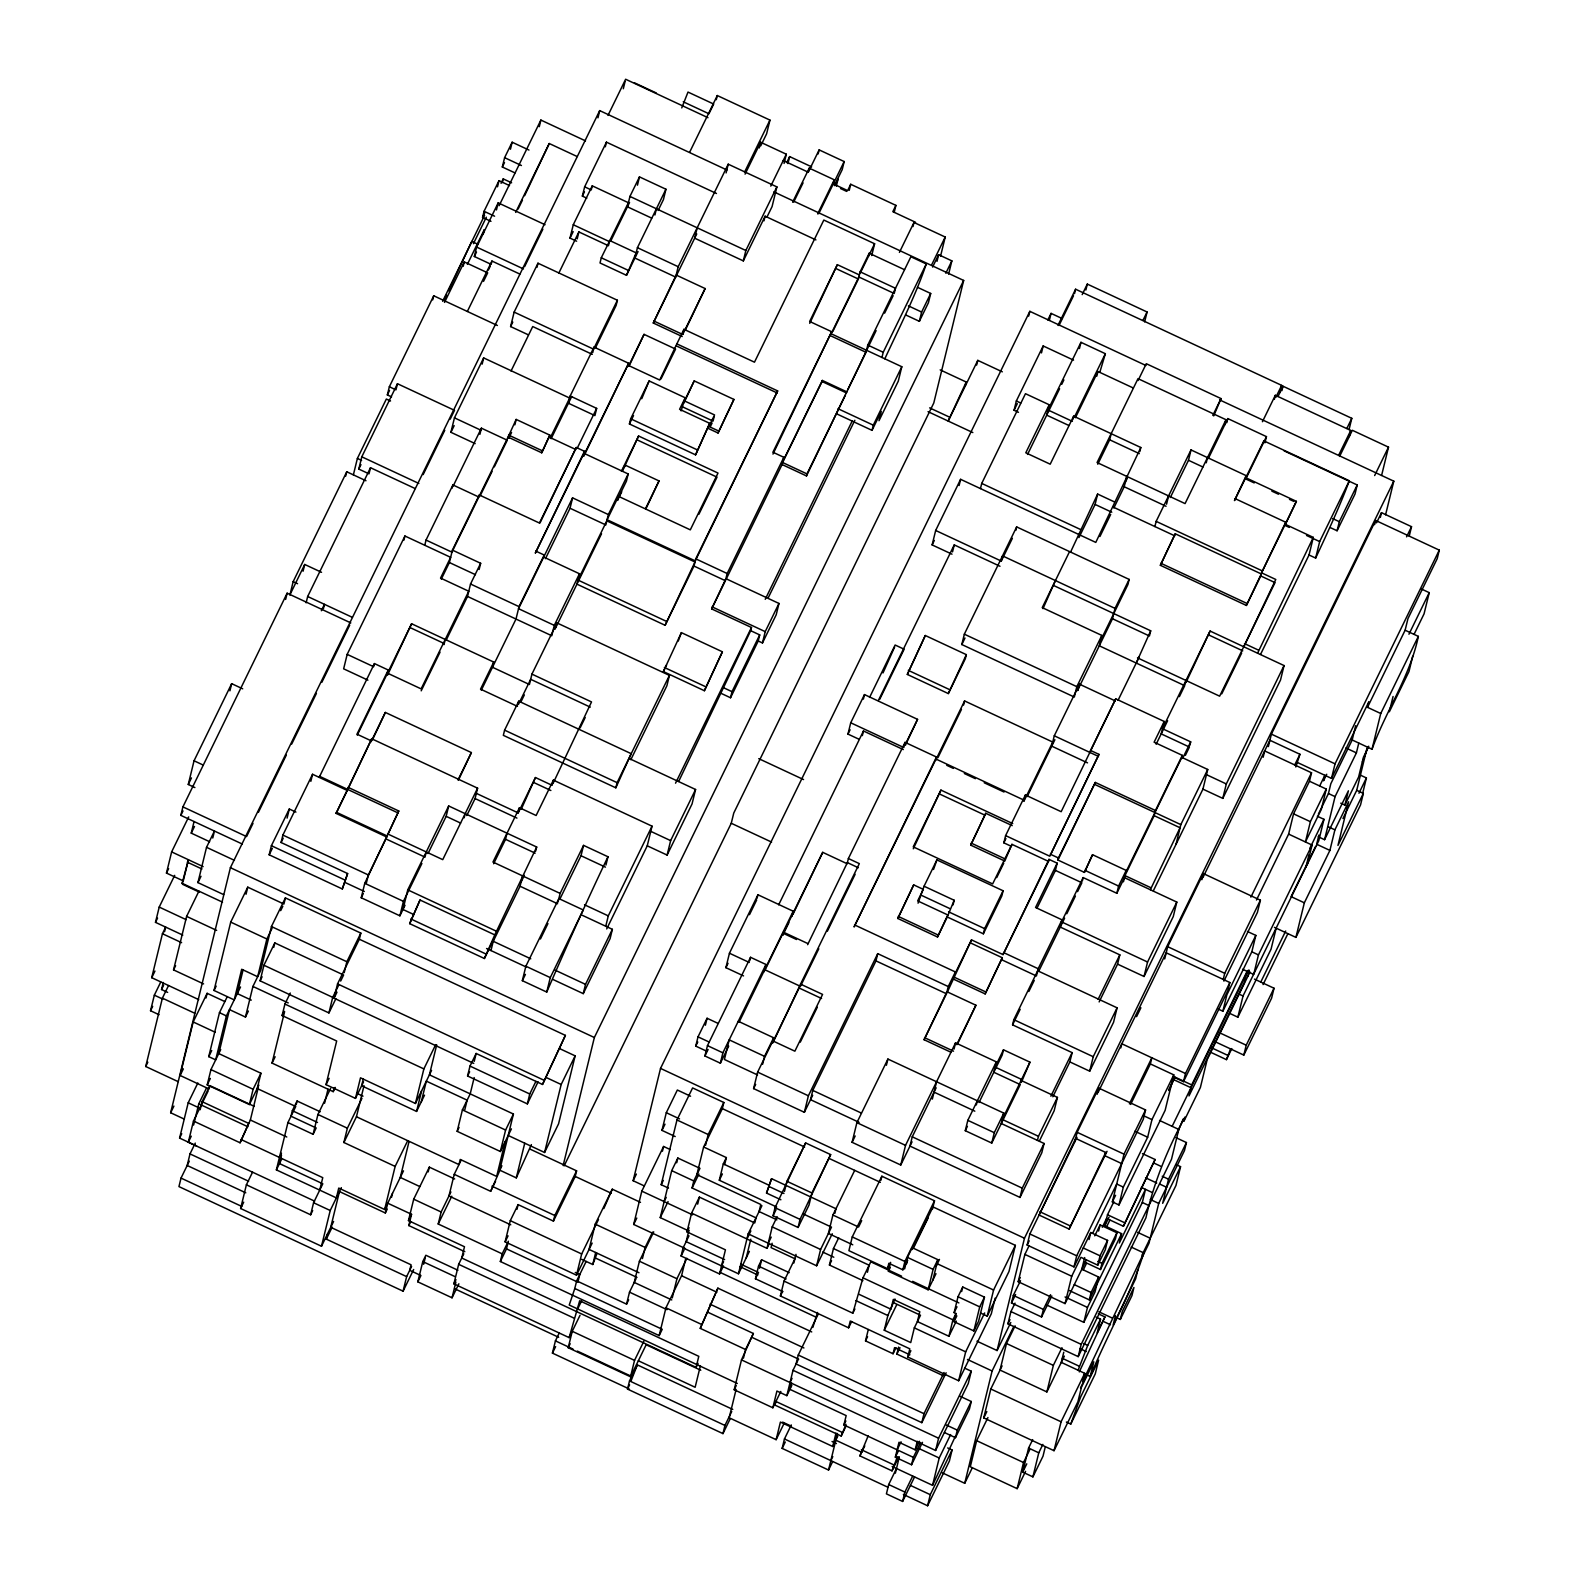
<?xml version="1.0" encoding="UTF-8"?>
<svg xmlns="http://www.w3.org/2000/svg" width="1585" height="1585" viewBox="0 0 1585 1585"><rect width="100%" height="100%" fill="white"/><g stroke="black" fill="none" stroke-linecap="round" stroke-linejoin="round"><path stroke-width="1.5" d="M222.514 902.162L182.117 883.301L183.266 880.903L166.465 873.077L171.636 851.898L188.694 816.909M242.346 844.072L180.829 815.364L182.909 806.884L287.143 593.186L350.8 622.905M194.896 787.567L188.278 784.476L194.044 760.78L231.668 683.67L242.703 688.821M182.79 935.11L155.489 922.351L159.213 907.076L174.687 875.356M198.719 999.62L151.724 977.687L162.443 933.723L165.672 927.106L164.543 931.742M209.596 841.694L191.25 833.135L194.063 821.545M159.055 1014.717L150.535 1010.735L154.339 995.162L160.739 982.046M182.117 883.301L188.437 859.744L183.266 880.903M229.924 690.822L231.668 683.67M167.653 992.388L161.551 989.535L163.275 982.482M178.055 1081.604L145.721 1066.507L162.383 998.154L168.545 985.533M203.593 983.909L173.557 969.901L186.614 916.388L198.918 891.146M223.663 894.614L197.927 882.607L206.525 847.321L214.45 831.055L212.766 838.009M285.637 599.427L287.143 593.186M289.996 594.652L293.166 581.636L346.758 471.775L365.976 480.75M184.118 1119.03L170.645 1112.749L230.4 867.688L599.705 110.613L726.98 170.011M254.293 1106.35L209.913 1085.646L209.101 1088.994L180.115 1075.462L193.172 1021.949L207.14 993.319L224.793 1001.542M303.072 571.214L304.716 564.458L321.537 572.304M206.01 997.975L207.14 993.319M306.123 602.815L307.668 596.495L370.494 467.714L415.112 488.537M272.085 928.275L266.874 938.994L257.662 976.736L241.693 969.267L234.223 999.897L214.034 990.466L230.717 922.113L247.755 887.164L283.913 904.044L285.399 897.902L360.825 933.109L359.339 939.231L337.546 983.889L334.059 998.193L473.737 1063.377M196.659 1146.054L179.6 1138.089L188.199 1102.803L197.867 1082.971M345.688 476.114L346.758 471.775M246.032 894.237L247.755 887.164M240.524 986.98L226.397 1015.906L215.679 1059.87L208.744 1056.64L219.463 1012.676L227.269 996.648M314.583 1201.133L188.318 1142.21L193.469 1121.031L208.13 1090.995M193.608 1125.013L198.779 1103.853L206.585 1087.825M189.289 1161.171L181.027 1178.091L178.946 1186.59L403.085 1291.181L413.665 1269.506M353.376 474.866L357.378 458.461L386.344 399.044L390.544 401.005M200.146 1109.718L202.107 1101.674L209.913 1085.646M195.272 1143.102L190.002 1153.9L187.189 1165.49L245.774 1192.812M258.85 1085.111L249.38 1104.547L207.219 1084.873L210.944 1069.598L220.711 1049.567M323.459 608.541L324.469 604.341L321.359 610.74M370.494 467.714L369.008 473.836L358.804 469.081L361.796 456.817L397.459 383.728L454.499 410.337L450.18 419.193M366.333 883.202L368.354 874.96L386.839 837.058L336.099 813.382L347.274 790.479L312.562 774.273L282.883 835.077L281.08 842.507L347.63 873.553L342.32 888.947L269.173 854.81L271.392 845.716L289.302 809.004L295.92 812.095M243.04 970.04L237.294 993.577L251.282 1000.115M391.554 396.884L387.354 394.923L389.355 386.76L433.735 295.781L497.393 325.48M287.083 818.098L289.302 809.004M397.459 383.728L395.973 389.851L389.355 386.76M403.501 1170.84L384.64 1209.494L338.754 1188.076L336.377 1197.884L276.384 1169.889L287.935 1122.537L295.741 1106.508L257.206 1088.519L260.931 1073.243L218.77 1053.569L229.488 1009.605L245.457 1017.055L252.926 986.445L260.732 970.416L271.431 926.551L285.399 897.902M335.862 998.728L328.927 1012.934L260.118 980.838L263.922 965.245L274.819 942.917L343.608 975.013L340.676 981.036M310.838 781.346L312.562 774.273M273.729 947.374L274.819 942.917M432.725 299.862L433.735 295.781M319.179 777.363L374.417 663.58L388.266 670.039L387.493 673.169L421.135 688.881L468.764 591.245L440.551 578.069L450.655 557.345L404.928 536.007L347.174 654.367L343.648 668.83L367.918 680.143M193.469 1121.031L240.068 1142.785L250.351 1120.001L258.296 1087.449M249.38 1104.547L253.105 1089.271L260.931 1073.243M240.068 1142.785L248.686 1123.408L202.107 1101.674M463.196 266.3L464.266 261.901L487.685 272.838L483.524 281.357M363.52 1081.881L355.476 1098.385L326.034 1084.655L336.674 1041.008L282.11 1015.549L284.904 1004.058L290.273 993.042M335.287 1087.429L333.226 1091.649L272.045 1063.099L284.607 1011.587M336.099 813.382L371.722 738.788L477.6 788.181L475.084 798.563L466.782 815.542M333.583 1221.48L321.497 1246.246L240.623 1208.503L246.388 1184.807L252.55 1172.187M403.917 540.128L404.928 536.007M490.974 221.345L482.573 217.422L484.059 211.3L498.998 180.67L509.518 185.584M374.417 663.58L373.644 666.71L347.174 654.367M519.84 274.066L491.944 261.049L491.132 264.338L474.331 256.512L476.629 247.082L498.185 202.86L545.042 224.713M347.274 790.479L371.722 738.788M483.207 234.085L484.297 229.627L467.377 264.319M497.512 186.792L498.998 180.67M514.947 172.884L502.326 167L504.605 157.668L512.153 142.214L528.954 150.06M502.306 182.592L503.218 178.887L511.618 182.81M510.449 149.228L512.153 142.214M496.462 209.933L498.185 202.86M475.163 443.622L450.913 432.309L454.439 417.846L483.663 357.913L569.689 398.053L550.233 437.935M424.78 545.26L426.028 540.069L452.934 484.951L478.809 497.016L479.304 494.976L539.455 523.05L576.306 447.485L584.469 451.289L583.973 453.33L535.294 553.145L584.469 451.289M342.32 888.947L347.63 873.553M458.541 779.899L471.379 752.578L385.353 712.438L372.515 739.759M281.496 1155.267L279.455 1163.568L322.805 1183.797L313.572 1202.738L310.64 1214.784L246.388 1184.807M320.17 1111.759L297.088 1101L292.353 1110.709L291.006 1116.216L316.168 1127.965L313.097 1134.285L287.935 1122.537M387.532 675.111L411.605 623.757L493.747 662.074L492.479 667.265L529.41 684.502L531.926 674.12L556.929 622.905L669.425 675.388L666.889 685.77L630.83 759.71M296.197 1104.666L297.088 1101M539.276 126.701L540.881 120.064L585.519 140.887M452.161 488.101L452.934 484.951M482.157 364.114L483.663 357.913M328.927 1012.934L332.711 997.361L338.734 985.038M405.027 905.293L399.895 915.813L361.241 897.764L364.768 883.32L398.786 811.005L348.046 787.329M344.203 972.635L346.857 961.738L360.825 933.109M577.158 156.539L549.262 143.522L524.615 195.688M479.898 434.33L481.404 428.168L507.279 440.234L494.282 466.882M441.304 579.1L449.387 562.536L452.418 550.114L479.304 494.976M313.097 1134.285L317.931 1114.473L330.631 1088.419M528.261 334.792L510.608 326.569L514.134 312.106L537.989 263.209L617.397 300.258L616.129 305.449L595.544 347.69M324.588 1103.2L327.996 1089.192M388.127 833.868L398.786 811.005M333.226 1091.649L334.237 1087.568M443.978 644.639L445.246 639.448M536.978 267.35L537.989 263.209M319.734 1190.117L322.765 1177.655L240.88 1139.437M446.118 640.261L467.516 596.436L470.527 584.013L480.651 563.289L452.418 550.114M508.052 437.084L516.175 419.431L549.837 435.142L541.713 452.795L508.052 437.084L451.923 552.155L426.028 540.069M479.126 569.49L480.651 563.289M514.848 424.839L516.175 419.431M384.64 1209.494L395.14 1166.421L343.886 1142.508L347.373 1128.203L361.974 1098.266M399.895 915.813L403.422 901.35L421.907 863.449M355.476 1098.385L360.488 1077.82L415.448 1103.477L431.556 1070.43M535.671 851.105L536.681 847.024L448.694 805.972L407.761 889.859L402.986 909.493L413.982 914.624M321.497 1246.246L330.215 1210.504L341.35 1187.68M363.302 1078.909L361.618 1085.765L416.578 1111.422L424.522 1095.156M597.961 117.825L599.705 110.613M576.623 241.197L570.006 238.107L573.275 224.753L592.255 185.841L628.413 202.721L601.29 257.78L600.022 262.971L626.491 275.315L638.062 251.579M403.085 1291.181L406.632 1276.618L326.312 1239.133L327.659 1233.625M343.886 1142.508L356.447 1116.751L364.015 1085.666M586.787 198.165L582.369 196.104L584.647 186.832L606.441 142.155L716.46 193.489M426.266 851.957L424.998 857.128L386.344 839.099M409.663 923.639L420.025 900.003L494.778 934.892L484.396 958.509L409.663 923.639L420.025 900.003M577.198 238.879L578.882 231.925L608.442 245.715L609.69 240.524L636.16 252.867L626.491 275.315M592.255 185.841L591.264 189.923L584.647 186.832M605.311 146.791L606.441 142.155M428.009 853.562L446.158 816.334L448.694 805.972M623.321 88.74L625.045 81.627M541.713 452.795L549.837 435.142M464.167 817.82L465.178 813.66M535.789 551.105L544.19 555.027L519.028 606.639L515.997 619.061L481.305 690.168M570.184 396.012L568.44 403.244L594.91 415.587L596.653 408.375L570.184 396.012L594.038 347.115L628.67 363.282L583.795 456.302M658.112 210.468L663.422 199.611L665.938 189.229L639.468 176.886L629.938 196.421L627.422 206.803L651.673 218.116M592.711 352.623L594.038 347.115M544.19 555.027L543.695 557.068L579.476 573.77L576.94 584.152L665.106 625.283L693.992 566.063L695.756 558.851L777.66 390.92L676.854 343.886L683.967 329.304L754.48 362.192L823.824 220.057L874.603 243.753L871.73 255.542M458.877 1283.791L452.042 1297.798L417.826 1281.849L420.917 1275.529L409.723 1270.318L411.05 1264.79L330.73 1227.305L339.448 1191.563L385.333 1212.981L387.731 1203.193L411.545 1214.308L408.811 1225.562L464.821 1251.694M504.605 730.15L503.337 735.341L615.832 787.824L631.226 753.687L518.731 701.184L504.605 730.15L617.1 782.653L615.832 787.824M637.447 185.187L639.468 176.886M391.515 1197.388L392.466 1193.465M415.448 1103.477L423.869 1068.904L435.697 1044.654M540.029 522.872L576.306 447.485M409.029 1141.557L400.292 1177.437L419.787 1186.551M416.578 1111.422L421.59 1090.856M517.899 704.651L518.731 701.184M421.313 1101.714L426.325 1081.128L467.139 1100.168L464.801 1109.718M436.707 1044.872L429.416 1074.828L513.421 1114.037L499.731 1170.146L516.294 1177.873L531.391 1144.608M570.045 508.25L572.581 497.868L608.363 514.57L605.827 524.932L570.045 508.25L545.458 558.673M665.938 189.229L637.428 247.696L634.911 258.058L675.686 277.098L678.202 266.716L728.228 164.186L776.888 186.891L772.093 206.545L766.962 217.066M698.054 1363.358L696.092 1367.36L461.75 1258.014L464.484 1246.741L408.474 1220.609L413.705 1199.191L429.337 1167.135L454.657 1178.963M579.476 573.77L554.294 625.382L551.778 635.743L467.516 596.436M654.902 215.005L656.408 208.784M681.768 107.899L688.009 92.069L713.686 104.055L708.951 113.763L683.254 101.777M555.919 627.046L556.929 622.905M493.628 863.746L505.536 839.317L507.022 833.195M428.168 1171.909L429.337 1167.135M476.332 793.372L518.196 812.907L519.464 807.716L536.126 815.502L553.383 780.137L652.029 826.161L647.255 845.815L606.698 928.949M490.974 950.564L493.648 939.588L484.396 958.509M494.778 934.892L536.681 847.024M521.247 809.242L535.453 777.542L552.115 785.328L553.383 780.137M661.024 378.914L675.586 349.076L644.045 334.356L628.987 366.254M538.088 1081.842L527.349 1103.873L467.575 1075.997L469.992 1066.091L476.154 1053.47L542.526 1084.457L565.389 1035.381L359.339 939.231M417.826 1281.849L422.779 1261.581L425.85 1255.261L457.926 1270.239M423.651 1264.275L425.295 1257.519M682.204 336.535L653.278 323.023L676.181 275.057L705.127 288.549L685.413 329.957M685.215 397.776L679.589 409.287L709.704 423.334L695.577 454.855L629.423 423.968L630.671 418.797L649.137 380.935L685.215 397.776L681.094 410.891M511.42 1128.877L500.365 1151.503L457.173 1131.353L462.404 1109.896L470.21 1093.868L474.173 1077.582M474.212 1061.395L476.154 1053.47M530.757 958.806L493.232 941.292L520.058 886.253L522.594 875.891M586.153 1261.422L576.663 1280.858L574.8 1288.506L662.233 1329.3L659.162 1335.6L500.345 1261.502L502.207 1253.854L438.213 1223.996L441.145 1211.99L450.913 1191.96M624.45 467.06L624.946 465.019L659.023 480.929L646.066 508.527M621.439 471.201L638.596 436.014L718.005 473.063L690.307 529.846L618.507 496.343L617.516 500.424L621.716 491.826M461.017 1160.398L454.241 1174.327L448.951 1195.982L510.746 1224.809M716.281 99.697L717.292 95.536L769.953 120.103L766.605 133.833L760.741 145.84M649.137 380.935L641.727 398.746M583.973 453.33L628.175 473.955L626.412 481.186L618.011 498.383M622.39 471.26L638.596 436.014M697.202 227.804L694.666 238.186L743.325 260.891L765.119 216.194L815.918 239.91M628.175 365.323L659.717 380.043L676.854 343.886M522.337 980.679L525.863 966.236L558.871 898.596L583.26 909.968L550.272 977.608L546.746 992.071L522.337 980.679L525.428 974.379M653.773 320.982L682.719 334.475L683.967 329.304M580.031 1315.292L569.134 1337.621L453.904 1283.85L458.659 1264.315L463.791 1253.794M726.089 172.923L728.228 164.186M452.042 1297.798L455.886 1282.047M558.019 902.043L560.119 893.405L583.557 845.38L607.966 856.752L605.945 865.053M454.241 1174.327L490.657 1191.326L501.89 1165.728M500.365 1151.503L505.595 1130.046L513.421 1114.037M505.1 1141.794L496.66 1176.446L460.225 1159.447L458.976 1164.599L356.447 1116.751M708.436 428.525L718.045 433.002L733.914 399.42L694.21 380.895L683.947 402.966M559.723 899.408L581.021 855.741L583.557 845.38M546.746 992.071C566.4 946.701 586.549 901.508 607.966 856.752M759.235 147.94L760.642 142.254L786.318 154.221L784.06 163.433M527.349 1103.873L529.747 1093.987L535.908 1081.366M516.294 1177.873L524.734 1143.201M695.577 454.855L709.704 423.334M542.526 1084.457L565.389 1035.381M743.325 260.891L745.842 250.509L776.888 186.891M592.156 1243.116L576.504 1275.172L505.12 1241.847L510.291 1220.648L518.117 1204.62L553.423 1221.104L575.216 1176.446L576.583 1170.84L530.262 1149.224M500.345 1261.502L506.487 1248.881L508.349 1241.233L502.207 1253.854M516.968 1209.335L518.117 1204.62M714.062 416.994L713.052 421.095L682.957 407.048M665.106 625.283L694.983 561.982L606.817 520.851L577.95 580.051L666.096 621.201M763.99 220.83L765.119 216.194M718.045 433.002L733.914 399.42M508.191 1135.474L544.586 1152.473L561.169 1084.497L575.137 1055.848L559.703 1048.656M552.907 979.451L583.26 993.636L585.519 984.364L612.365 929.325L582.012 915.159M663.362 671.564L681.372 632.633L722.384 651.792L704.394 690.723L663.362 671.564L666.552 665.046M787.943 163.592L789.647 156.598L811.639 166.861M605.747 926.254L608.283 915.872L652.029 826.161M575.137 1055.848L558.574 1123.824L544.586 1152.473M681.372 632.633L678.241 641.073M612.365 929.325L610.106 938.597L583.26 993.636M563.15 1165.53L594.355 1037.521L963.66 280.446L773.876 191.884M783.228 160.541L808.251 172.21L809.242 168.129L834.265 179.798L833.274 183.9L847.638 190.596L850.709 184.276L895.901 205.376L894.198 212.37M553.423 1221.104L554.79 1215.517L576.583 1170.84M818.157 153.923L819.148 149.882L844.171 161.551L842.21 169.635L834.384 185.663M711.645 608.917L725.91 578.683L778.968 603.449L776.214 614.762L762.464 642.955L758.224 640.974L759.71 634.911L750.696 630.691L751.488 627.502L711.645 608.917L725.395 580.724L727.158 573.512L783.842 457.312L772.905 452.22L831.689 331.721L809.658 321.458L837.356 264.675L859.387 274.938M704.394 690.723L722.384 651.792M618.507 496.343L607.095 519.741L695.26 560.892L777.66 390.92M647.255 845.815L667.107 855.068L670.633 840.625L695.577 789.489L629.958 758.858M836.325 186.178L838.029 179.184L835.057 185.267M629.106 1388.896L552.432 1353.115L555.424 1340.87L559.208 1333.104M576.504 1275.172L581.675 1253.973L598.496 1219.479M695.577 789.489L692.051 803.932L667.107 855.068M578.347 1280.284L579.753 1274.558L575.276 1272.458M678.638 781.484L750.696 630.691M640.498 1202.361L612.286 1189.186L595.227 1224.135L589.065 1249.436L638.973 1272.715M569.134 1337.621L579.674 1300.75L698.787 1356.324L696.092 1367.36M726.465 578.545L782.079 464.544L783.842 457.312M849.243 190.339L850.709 184.276M568.222 1347.726L572.225 1331.301L634.535 1360.386L630.533 1376.79L568.222 1347.726L570.164 1343.723M721.512 693.556L730.527 697.757L732.012 691.674L759.71 634.911M581.675 1259.342L592.77 1264.513L595.683 1252.507M603.826 1208.562L612.286 1189.186M809.737 323.34L837.356 264.675M592.77 1264.513L597.01 1253.398M772.965 454.102L831.689 331.721M822.08 381.529L822.338 380.44L846.747 391.812L846.469 392.921L822.08 381.529L782.574 462.503L806.983 473.895L806.488 475.936L782.079 464.544M762.464 642.955L765.218 631.642L778.968 603.449M644.303 1185.937L633.148 1180.726L660.529 1068.409L1029.834 311.334L1145.935 365.501M832.818 331.443L858.377 279.019L860.14 271.808L869.214 253.224L904.54 269.708M868.441 256.374L869.214 253.224M564.161 1165.827L731.26 823.269L733.756 813.065L933.783 402.986L963.66 280.446M684.997 1248.386L633.683 1224.452L641.806 1191.147L663.6 1146.47L670.217 1149.561M675.21 1136.564L661.975 1130.382L666.294 1112.71L677.35 1090.024L690.584 1096.206M806.488 475.936L876.109 330.611M662.431 1151.225L663.6 1146.47M576.663 1280.858L626.57 1304.138L629.503 1292.151L636.14 1278.54M653.733 1231.862L639.409 1261.224L634.238 1282.423L671.763 1299.938M642.42 1258.589L645.135 1247.435L652.604 1232.139M668.494 1188.096L661.203 1184.708L676.973 1119.981L692.605 1087.924L723.83 1102.486L722.344 1108.628L703.621 1146.985L696.885 1174.663L760.8 1204.481L759.076 1211.534L776.908 1219.836M706.791 1051.271L695.756 1046.12L698.014 1036.848L707.088 1018.263L718.104 1023.415M866.519 350.265L867.788 345.074L910.88 256.75L926.294 263.942C915.238 296.573 899.329 327.441 884.826 358.804M705.384 1025.218L707.088 1018.263M688.702 1230.911L660.252 1217.617L671.703 1170.641L677.845 1158.041L699.956 1168.343L693.794 1180.964L692.09 1187.997L756.005 1217.835L754.757 1222.946L699.381 1197.111L691.575 1213.139L686.998 1231.902L725.435 1249.832L719.57 1273.964L681.114 1256.013L683.076 1247.95L689 1235.805M676.696 1162.796L677.845 1158.041M743.543 975.904L725.91 967.682L729.437 953.219L757.947 894.772L793.213 911.236L791.965 916.407M728.704 1046.1L720.363 1063.198L704.929 1055.986L707.465 1045.624L750.537 957.3L765.971 964.492L764.208 971.724M730.249 1418.654L722.958 1433.613L627.521 1389.094L629.522 1380.911L637.328 1364.883L732.765 1409.422M631.107 1380.733L637.328 1364.883M913 226.556L913.99 222.475L945.215 237.037L940.539 256.215M881.953 357.457L883.221 352.266L926.294 263.942M757.095 898.22L757.947 894.772M836.741 413.883L872.027 430.347L873.295 425.176L901.806 366.729L831.174 333.761L858.872 276.979L894.217 293.483L895.485 288.292L860.14 271.808M720.363 1063.198L722.879 1052.816L765.971 964.492M749.705 960.748L750.537 957.3M659.162 1335.6L665.938 1307.803L681.57 1275.747L685.73 1258.629M705.583 1145.281L708.198 1134.543L723.83 1102.486M672.258 1297.897L676.934 1278.738L686.899 1258.312M688.96 1230.178L686.166 1241.649L724.603 1259.58M697.677 1204.144L699.381 1197.111M901.806 366.729L898.279 381.173L879.001 420.699L881.26 411.426L872.027 430.347M906.125 315.138L919.359 321.319L921.618 312.047L930.692 293.463L917.457 287.281M937.012 261.327L938.617 254.69L951.852 260.871L948.622 274.126M930.692 293.463L928.414 302.735L919.359 321.319M776.67 1206.997L719.313 1180.25L723.295 1163.905L726.366 1157.585L703.621 1146.985M724.662 1164.599L726.366 1157.585M807.894 943.59L783.485 932.198L782.732 935.348L788.874 922.728M812.669 1095.294L804.368 1112.294L753.608 1088.598L757.63 1072.114L772.846 1040.909L794.877 1051.192L822.575 994.409L800.544 984.127L859.328 863.627L848.391 858.535L905.055 742.355L936.477 757.016L935.705 760.146L964.591 700.946L1052.757 742.077L1023.87 801.297L1025.396 794.996L1061.177 811.698L1115.741 698.846L1164.222 721.472L1161.191 733.875L1189.424 747.05L1185.382 755.352M762.643 1064.209L764.545 1056.343L773.619 1037.759L738.273 1021.275M743.444 1358.187L745.564 1349.509L700.253 1328.369L717.886 1288.149L811.718 1331.935M773.619 1037.759L772.351 1042.95L800.049 986.167L764.703 969.683M859.011 739.244L847.975 734.093L850.729 722.78L864.479 694.587L917.557 719.352L905.411 745.247M700.253 1328.369L717.886 1288.149M848.391 858.535L847.123 863.726L822.714 852.334L793.035 914.208M700.411 1365.715L695.141 1387.271L638.339 1360.762M863.389 699.104L864.479 694.587M772.925 1042.811L800.544 984.127M862.339 735.618L863.468 730.982L903.292 749.586M683.076 1247.95L738.452 1273.785L748.179 1233.863L761.929 1205.69M940.182 369.88L966.216 382.025L948.167 421.075L977.786 360.37L1002.314 371.821M894.633 647.037L883.004 672.932M746.277 1257.757L750.795 1239.193M780.89 1199.766L766.526 1193.069L771.558 1178.685L835.969 1208.741L834.859 1213.337M766.526 1193.069L771.558 1178.685M965.225 386.126L966.216 382.025M951.991 554.175L932.139 544.923L935.665 530.46L960.609 479.324L1095.79 542.407L1140.804 447.505L1073.639 416.162L1050.201 464.187L1025.792 452.795L1049.23 404.769L1025.475 393.694L981.729 483.405L980.461 488.576M976.637 365.085L977.786 360.37M782.99 1291.636L755.451 1278.778L758.541 1266.118L761.612 1259.798L789.171 1272.656M759.552 1268.258L761.612 1259.798M773.064 1215.794L775.025 1207.711L805.636 1142.943L830.659 1154.613L800.049 1219.4L798.087 1227.464L773.064 1215.794L775.996 1209.791M691.575 1213.139L766.981 1248.326L772.212 1226.889L777.165 1216.745M907.313 674.437L925.303 635.506L966.335 654.645L965.324 658.746L948.325 693.576L907.313 674.437L925.303 635.506M722.958 1433.613L724.939 1425.45L731.735 1411.522M780.811 1391.452L772.846 1407.777L734.212 1389.748L741.483 1359.89L753.37 1333.48L708.079 1312.34M736.094 1389.47L729.179 1417.783L776.135 1439.675L784.06 1423.429M784.456 1191.445L786.933 1181.301L805.636 1142.943M772.133 1243.254L771.063 1247.633L794.917 1258.748L784.02 1281.096L780.395 1295.975L848.589 1327.814L851.68 1321.494M804.368 1112.294L808.39 1095.79L877.733 953.655L948.246 986.563L946.483 993.775L924.075 1039.72L950.802 1052.182M959.103 485.525L960.609 479.324M877.733 953.655L875.97 960.886L812.788 1090.401L810.529 1099.673L859.11 1122.358M936.477 757.016L854.077 926.967L935.982 759.057L1024.128 800.187M905.055 742.355L903.807 747.526L850.729 722.78M952.545 551.857L954.249 544.903L999.996 566.261M793.867 1263.007L795.987 1254.369M830.659 1154.613L811.936 1192.97L808.984 1205.135L798.087 1227.464M1028.665 316.128L1029.834 311.334M1018.481 412.298L1014.083 410.257L1016.342 400.985L1043.168 345.946L1073.54 360.132M772.846 1407.777L776.927 1391.036L786.834 1395.652L791.846 1385.349M948.325 693.576L966.335 654.645M1069.558 551.6L1042.237 607.63L1101.833 635.427L1076.829 686.662L1074.313 697.043L961.818 644.54L964.334 634.178L1016.659 526.913L1129.154 579.417L1127.886 584.607L1100.565 640.617M897.803 918.468L913.693 884.886L923.302 889.363L917.675 900.894L947.771 914.941L937.508 936.993L897.803 918.468L913.693 884.886M748.179 1233.863L816.612 1265.781L820.594 1249.475L831.491 1227.127L802.902 1213.793M776.135 1439.675L780.414 1422.082L832.739 1446.491L837.772 1436.188M786.834 1395.652L793.015 1370.292L798.048 1359.97M1041.484 352.9L1043.168 345.946M1049.349 320.408L1051.073 313.374L1062.089 318.526M791.509 1382.794L789.905 1389.352L846.172 1415.603L843.894 1424.955L913.356 1457.368L911.553 1464.758L895.347 1457.19L898.992 1442.271L915.179 1449.839L919.359 1441.28M818.197 1314.163L798.265 1355.036L796.086 1363.972L921.816 1422.656L946.126 1372.788M854.691 1170.384L832.898 1215.041L828.4 1233.447L852.75 1244.8M912.049 1141.834L900.755 1165.015L852.096 1142.309L856.891 1122.655L887.917 1059.057L1003.82 1113.126L1001.284 1123.507L1044.059 1143.478L1041.801 1152.751L1020.007 1197.428L909.988 1146.094L912.247 1136.821L936.141 1087.805M913.297 848.767L940.935 790.103L1012.716 823.586M832.68 1461.528L828.539 1470.028L782.158 1448.393L784.456 1438.962L791.291 1424.935M963.601 705.028L964.591 700.946M812.808 1327.457L817.543 1312.459M862.894 1280.64L829.43 1265.028L833.452 1248.564L838.703 1237.786M935.665 530.46L1001.264 561.07L1002.532 555.879L1115.028 608.382L1112.492 618.744L1077.424 690.624M918.052 903.173L924.055 886.233L936.913 859.902L1003.087 890.77L1001.819 895.961L983.354 933.803L947.275 916.982L954.17 900.26L924.055 886.233M1015.827 530.381L1016.659 526.913M886.391 1065.278L887.917 1059.057M1074.531 293.621L1075.601 289.223L1281.671 385.373L1279.927 392.525M936.913 859.902L933.506 869.472M1049.23 404.769L1046.694 415.151L1068.884 425.493M932.455 1209.137L934.496 1200.796L881.854 1176.228L852.255 1236.934L848.906 1250.664L887.521 1268.674L890.611 1262.373L888.432 1271.269L928.136 1289.794L935.982 1273.706M1085.864 290.035L1087.31 284.091L1147.064 311.987L1144.647 321.874M1079.444 348.522L1080.97 342.32L1105.359 353.713L1099.792 372.376M880.864 1180.31L881.854 1176.228M848.589 1327.814L850.253 1321.038L909.81 1348.835L907.809 1357.037L958.648 1380.753L991.318 1313.747L995.122 1298.174M784.02 1281.096L852.809 1313.192L862.973 1277.847L870.799 1261.818L901.627 1276.202M953.041 904.896L954.17 900.26M1072.787 419.609L1073.639 416.162M854.573 924.927L955.379 971.962L954.863 974.002L971.506 939.885L1003.047 954.606L1048.517 861.408L1011.943 844.349L1004.791 861.051L970.713 845.142L985.751 813.283L1012.221 825.627M867.411 1272.279L869.135 1265.226L833.452 1248.564M924.075 1039.72L946.978 991.735L975.924 1005.247L957.281 1044.475M970.713 845.142L985.751 813.283M900.755 1165.015L905.53 1145.361L955.557 1042.851L996.331 1061.871L993.795 1072.253L1020.264 1084.596L991.754 1143.062L965.285 1130.699L967.821 1120.337L996.331 1061.871M832.739 1446.491L836.008 1433.078M828.539 1470.028L837.455 1433.474M1096.82 376.14L1097.949 371.504L1133.275 387.988M842.091 1432.345L775.917 1401.477L775.025 1405.142L841.199 1436.03L845.994 1424.34M896 1347.726L893.068 1353.748L865.529 1340.89L868.303 1329.518M947.513 991.695L971.506 939.885M887.521 1268.674L888.848 1263.285L902.856 1269.823L907.591 1260.115L906.719 1263.701M1042.989 608.64L1055.432 580.566M932.337 1099.079L936.577 1081.763M894.019 1302.91L920.489 1315.253L914.327 1327.873L910.741 1342.574L884.271 1330.231L887.858 1315.53L894.97 1298.987M1011.448 846.39L1003.84 842.824L1005.603 835.612L1025.396 794.996M1114.314 501.851L1097.632 494.064L1070.45 552.353M954.031 1049.092L955.557 1042.851M983.354 933.803L984.622 928.632L1003.087 890.77M902.856 1269.823L904.896 1261.482L934.496 1200.796M904.619 1268.911L907.432 1257.4L912.167 1247.672L937.845 1259.659L932.872 1280.086M898.853 1456.833L892.018 1470.86L859.902 1455.882L868.223 1435.733M1097.751 464.227L1109.678 439.798L1111.164 433.676M1078.929 537.592L1095.096 504.426L1097.632 494.064M893.068 1353.748L894.554 1347.646L909.889 1354.799M943.214 1375.701L896.892 1354.085L898.596 1347.072M953.615 979.193L985.157 993.914L1002.295 957.756L970.753 943.035M1115.246 700.887L1079.464 684.185L1054.283 735.797L1051.747 746.159L1087.528 762.861M985.157 993.914L1002.295 957.756M1003.047 954.606L1049.012 859.367L1057.175 863.171L1055.412 870.403L1037.046 908.066M928.136 1289.794L933.109 1269.387L937.845 1259.659M1113.839 507.973L1124.201 486.754L1126.737 476.372M976.34 1104.943L977.351 1100.783M1077.939 690.406L1079.464 684.185M1139.813 451.586L1140.804 447.505M896.496 1468.503L888.69 1484.531L886.411 1493.862L902.618 1501.431L914.585 1476.903M892.018 1470.86L897.427 1456.714M895.366 1473.178L899.27 1457.11M1101.833 635.427L1099.297 645.808L1184.708 685.671L1179.379 696.627M1048.517 861.408L1049.012 859.367M1115.741 698.846L1090.559 750.438L1098.98 754.381L1049.785 856.217L1005.603 835.612M1021.315 1082.436L1029.953 1062.168L1003.483 1049.805L1002.215 1054.996L979.035 1102.506M1012.577 1024.861L1013.825 1019.67L1037.68 970.773L1117.088 1007.822L1113.562 1022.285L1089.707 1071.183L1069.855 1061.91L1072.134 1052.638L1012.577 1024.861L1020.165 1009.288M1164.222 721.472L1154.118 742.196L1182.331 755.371L1181.835 757.412L1125.707 872.463L1126.202 870.423L1092.541 854.711L1084.417 872.384L1057.948 860.041L1058.443 857.98L1095.314 782.435L1155.445 810.49L1154.177 815.681L1124.954 875.613L1123.448 881.795M902.618 1501.431L904.896 1492.079L912.702 1476.071M915.179 1449.839L917.259 1441.3M921.816 1422.656L923.996 1413.701L944.085 1372.511M991.754 1143.062L994.29 1132.681L1003.82 1113.126M1090.064 752.479L1090.559 750.438M954.13 1312.638L958.014 1296.728L962.749 1287.02L984.463 1297.144L978.599 1321.216L973.864 1330.944L954.011 1321.672L955.993 1313.509L954.13 1312.638L956.983 1306.813M1057.175 863.171L1035.56 907.492L1062.029 919.835L1038.175 968.732L1036.412 975.964L1001.779 959.797M858.971 1294.291L890.928 1309.21L893.326 1299.403L919.795 1311.766L917.398 1321.573L948.92 1336.274L952.922 1319.81L955.993 1313.509M961.639 1291.557L962.749 1287.02M1050.875 853.998L1098.98 754.381M1154.89 526.557L1156.158 521.366L1191.009 449.922L1246.147 475.639L1245.394 478.789L1254.21 482.91M1037.442 1140.388L1038.452 1136.306L1002.275 1119.426L1029.953 1062.168M1057.948 860.041L1095.314 782.435M1062.029 919.835L1060.266 927.067L1119.822 954.863L1117.564 964.136L1099.138 1001.918M741.483 1359.89L935.606 1450.473L938.597 1438.229L971.268 1371.223L964.651 1368.132M1166.56 504.188L1168.581 495.907M903.391 1494.457L927.582 1505.75L930.276 1494.675L952.07 1449.998L947.652 1447.937M892.177 1466.482L932.555 1485.323L939.212 1458.002L950.624 1434.603M958.648 1380.753L965.681 1351.847L984.661 1312.935M1082.317 881.022L1083.149 877.575L1116.831 893.286L1124.439 877.654L1176.803 902.083L1173.276 916.546L1144.033 976.479L1117.564 964.136M1084.417 872.384L1092.541 854.711M1136.227 663.045L1150.69 630.79L1054.164 585.757M973.864 1330.944L979.728 1306.872L984.463 1297.144M1160.359 565.31L1175.238 533.788L1261.264 573.928L1260.768 575.969L1246.385 605.45L1160.359 565.31L1175.238 533.788M1170.324 497.512L1188.492 460.284L1191.009 449.922M1150.69 630.79L1149.422 635.981L1112.492 618.744M952.07 1449.998L949.375 1461.073L927.582 1505.75M955.458 1436.109L932.555 1485.323M971.268 1371.223L968.277 1383.467L935.606 1450.473M944.422 1432.523L955.458 1437.674L957.3 1430.126L971.268 1401.497L960.233 1396.345M980.6 1313.054L987.217 1316.144L993.577 1290.032L1015.371 1245.354L933.01 1206.918L912.247 1249.475M1020.007 1197.428L1022.266 1188.156L1044.059 1143.478M971.268 1401.497L969.426 1409.025L955.458 1437.674M1138.07 380.519L1146.272 363.698L1221.025 398.588L1213.714 415.904M1015.371 1245.354L1008.991 1271.467L987.217 1316.144M1206.244 462.8L1207.493 457.609M1021.255 1080.514L1057.433 1097.395L1054.164 1110.748L1039.403 1141.002M942.302 1472.841L964.73 1483.302L992.111 1370.985L1013.806 1326.486M976.994 1341.187L997.084 1350.559L1024.465 1238.242L1393.79 481.166L1219.618 399.895M987.95 1417.525L976.657 1440.666L970.297 1466.779L1017.154 1488.652L1025.574 1471.355M1224.729 424.899L1225.997 419.708L1138.01 378.656L1097.078 462.543L1185.065 503.594L1225.997 419.708M1085.804 1374.433L1090.222 1376.493L1093.809 1361.792L1081.505 1387.034L1077.919 1401.734L1054.025 1450.691L983.75 1417.901L990.803 1388.995L1002.096 1365.854M1051.806 1295.936L1041.543 1316.976L1011.488 1302.949L1013.33 1295.401L1020.522 1280.68M1226.79 422.72L1227.8 418.579L1266.455 436.628L1264.949 442.809M1249.971 971.942L1207.156 1059.691L1200.38 1087.508L1183.955 1121.189L1184.946 1117.088C1167.511 1149.066 1153.9 1182.41 1145.935 1217.815L1078.216 1356.621L1007.941 1323.812L1010.933 1311.568L1015.034 1303.147M1086.141 1260.372L1065.061 1303.583L1018.204 1281.71L1024.881 1254.389L1028.982 1245.968M1065.061 1303.583L1071.718 1276.242L1080.95 1257.321L1097.771 1265.167L1105.3 1249.713L1107.578 1240.381L1090.777 1232.536L1073.996 1266.91L1027.159 1245.037L1029.854 1233.962L1077.007 1137.297M1015.113 1325.852L1006.495 1343.525L1000.036 1370.074L1046.873 1391.927L1064.347 1356.126M1116.831 893.286L1118.594 886.055L1126.202 870.423M1121.704 1163.588L1104.884 1155.742L1105.696 1152.453L1075.66 1138.426L1039.086 1215.041L1069.122 1229.049L1107.043 1151.324M1089.707 1071.183L1093.234 1056.719L1117.088 1007.822M1184.986 684.561L1185.976 680.48M1074.848 1141.735L1077.146 1132.304L1098.722 1088.083L1145.559 1109.936L1143.26 1119.367L1076.71 1255.815L1073.996 1266.91M1246.147 475.639L1234.477 500.602L1263.879 440.888L1349.33 480.77C1339.503 507.041 1327.556 532.56 1315.649 558.078L1309.032 554.988L1313.311 537.394L1285.217 524.278M1041.543 1316.976L1043.386 1309.428L1050.558 1294.707M1097.216 1094.205L1098.722 1088.083M1186.036 682.422L1210.088 631.048L1284.048 665.561L1280.522 680.024L1222.788 798.384L1202.936 789.132L1207.73 769.478L1181.835 757.412M1150.334 889.74L1180.072 827.766L1154.177 815.681M1069.122 1229.049L1105.696 1152.453M1189.84 745.326L1190.692 741.859L1162.459 728.704L1210.088 631.048M1263.384 442.928L1263.879 440.888M1274.34 399.361L1275.331 395.279L1350.757 430.466L1349.271 436.588M1120.813 1047.883L1121.823 1043.782L1185.481 1073.501L1183.48 1081.663L1173.296 1076.908M1281.908 390.663L1282.998 386.225L1351.787 418.321L1349.093 429.456M1017.154 1488.652L1023.514 1462.519L1029.675 1449.918M1045.228 1447.085L1043.009 1456.179L1032.905 1476.883L1022.721 1472.128L1028.586 1448.056L1032.687 1439.636M1144.033 976.479L1147.56 962.016L1176.803 902.083M1176.05 844.25L1180.825 824.616L1207.73 769.478M1046.873 1391.927L1053.351 1365.378L1061.97 1347.726M1084.675 1257.579L1081.822 1269.209L1098.643 1277.054L1094.997 1291.973L1087.468 1307.427L1083.823 1322.346L1046.516 1304.93M1089.073 1239.529L1090.777 1232.536M1032.905 1476.883L1038.769 1452.811L1042.871 1444.391M1063.773 1352.203L1061.296 1362.387L1084.715 1373.323L1082.714 1381.526L1143.795 1252.942L1131.195 1247.058M1246.385 605.45L1261.264 573.928M1098.603 1231.03L1100.109 1224.908L1116.91 1232.754L1115.424 1238.876L1100.485 1269.506L1083.665 1261.66M1164.698 958.945L1167.689 946.681L1203.352 873.573L1260.392 900.201L1257.4 912.445L1223.917 981.135M1243.749 646.759L1275.786 579.476L1261.541 572.819L1285.712 522.238L1234.973 498.562M1083.823 1322.346L1142.309 1202.48L1145.499 1189.364L1119.327 1243.016L1121.605 1233.665L1104.804 1225.819L1107.499 1214.744L1113.859 1201.688M1129.412 1103.853L1151.859 1057.809L1150.373 1063.931L1173.792 1074.868L1165.134 1110.352L1118.97 1204.976L1112.353 1201.886L1124.003 1154.157L1145.559 1109.936M1069.142 1290.467L1089.311 1299.878L1091.114 1292.488L1098.643 1277.054M1097.771 1265.167L1100.049 1255.815L1107.578 1240.381M1054.025 1450.691L1061.078 1421.785L1084.715 1373.323M1078.216 1356.621L1081.208 1344.357L1171.493 1159.289L1178.764 1129.431L1159.546 1120.456M1100.485 1269.506L1101.971 1263.384L1116.91 1232.754M1078.097 1370.233L1087.706 1345.427L1100.525 1319.176L1096.107 1317.115M1118.97 1204.976L1123.329 1187.106L1147.659 1137.218L1151.958 1119.624L1173.792 1074.868M1289.279 527.409L1284.94 525.388L1285.712 522.238M1201.866 879.715L1203.352 873.573M1257.579 653.218L1313.311 537.394M1222.788 798.384L1226.314 783.941L1284.048 665.561M1070.767 1424.083L1080.633 1396.999L1098.603 1360.168L1095.255 1373.898L1070.767 1424.083L1066.368 1422.042M1245.651 477.679L1296.391 501.355L1284.94 525.388M1100.525 1319.176L1097.196 1332.827L1104.943 1316.917L1098.326 1313.846M1102.288 1227.265L1106.607 1218.429L1123.408 1226.275L1155.089 1159.507L1142.468 1153.622M1079.306 1371.877L1104.943 1316.917M1115.444 1315.57L1113.165 1324.901L1135.672 1278.778L1137.951 1269.446M1168.957 1090.619L1174.881 1077.067L1191.682 1084.913L1188.988 1095.928L1244.384 982.383L1247.078 971.347L1191.682 1084.913M1123.408 1226.275L1155.089 1159.507M1120.318 1319.433L1122.299 1311.37L1133.929 1287.495L1131.967 1295.579L1120.318 1319.433L1116.058 1317.452M1263.146 757.254L1264.691 750.933L1311.528 772.787L1309.468 781.227L1293.558 813.838L1288.625 834.106L1256.469 900.022M1143.795 1252.942C1130.303 1295.698 1107.182 1334.986 1090.222 1376.493M1268.357 746.575L1271.388 734.132L1375.621 520.435L1439.279 550.134L1437.219 558.633L1407.956 618.625L1405.122 630.216L1367.498 707.326L1380.733 713.508L1372.016 749.249L1352.183 739.977L1355.65 725.692M1315.649 558.078L1319.671 541.575L1349.33 480.77M1175.931 1137.654L1186.432 1142.547L1184.451 1150.611L1158.714 1203.411L1148.966 1243.333L1141.715 1258.213M1176.843 1134.365L1183.203 1118.951M1186.432 1142.547L1168.541 1179.2L1162.657 1203.332L1180.548 1166.659L1176.129 1164.618M1223.244 979.431L1224.729 973.309L1260.392 900.201M1180.548 1166.659L1175.971 1185.441L1141.933 1255.221M1330.469 527.686L1337.086 530.757L1339.305 521.683L1357.216 484.97L1284.068 450.833M1218.37 1009.13L1222.867 1011.21L1226.869 994.805L1255.835 935.408L1247.435 931.485M1098.286 1092.025L1166.203 952.803L1229.861 982.522L1227.86 990.684L1183.48 1081.663M1357.216 484.97L1355.016 494.045L1337.086 530.757M1222.867 1011.21L1251.833 951.812L1255.835 935.408M1295.797 766.981L1299.938 754.282L1269.882 740.254L1202.936 877.496M1210.801 1052.341L1226.433 1059.632L1230.574 1048.933M1229.564 1013.31L1237.865 1017.194L1243.036 995.974L1318.76 840.743L1323.97 819.326L1317.353 816.255M1247.831 976.34L1249.317 970.218M1288.625 834.106L1312.043 845.043L1258.45 954.903L1253.695 974.438L1242.6 969.247M1381.605 475.441L1388.5 447.148L1352.342 430.288L1339.583 456.421M1214.962 1041.642L1243.809 1055.095L1246.226 1045.208L1274.023 988.228L1254.488 979.114M1276.242 927.918L1271.071 949.118L1237.865 1017.194M1374.591 524.675L1375.621 520.435M1380.337 517.364L1381.486 512.668L1411.522 526.676L1409.243 536.087M1326.288 789.072L1310.379 821.684L1305.426 841.952L1321.335 809.341L1326.288 789.072L1309.468 781.227M1385.587 514.808L1393.79 481.166M1274.023 988.228L1271.606 998.134L1243.809 1055.095M1306 866.916L1308.913 854.909M1307.288 864.578L1312.043 845.043M1297.877 762.702L1331.499 778.394L1335.045 763.831L1439.279 550.134M1318.363 814.175L1328.448 793.53L1330.825 783.723L1352.183 739.977M1318.898 835.097L1316.659 844.23L1329.894 850.412L1304.336 902.816L1295.916 937.389L1274.439 927.364M1318.324 836.781L1324.565 839.693L1335.065 796.621L1356.403 752.875L1358.781 743.068M1329.894 850.412L1334.907 829.847L1348.597 801.772L1337.958 845.419L1363.338 793.392L1356.72 790.301L1367.003 748.16M1367.498 707.326L1368.846 701.818L1331.499 778.394M1340.771 803.179L1344.912 805.101L1348.399 790.816L1324.565 839.693M1368.251 746.476L1362.426 761.949M1362.624 793.53L1366.409 777.938L1360.029 774.966M1363.338 793.392L1360.544 804.903L1295.916 937.389M1393.076 696.489L1389.352 711.764L1408.966 671.564L1412.691 656.289M1405.122 630.216L1418.357 636.377C1410.016 676.577 1385.785 711.011 1372.016 749.249M1420.814 588.728L1429.234 592.651L1424.063 613.831L1414.315 633.822M188.278 784.476L191.468 777.918M180.829 815.364L183.008 810.926M289.877 594.91L304.716 564.458M387.354 394.923L389.514 390.485M502.326 167L504.486 162.601M358.804 469.081L360.964 464.643M482.573 217.422L484.713 213.044M442.651 301.289L484.574 215.382M444.375 299.506L446.495 295.147M448.614 290.808L471.795 241.435L478.115 244.367M501.058 183.305L503.218 178.887M444.513 302.398L464.266 261.901M166.465 873.077L168.624 868.62M473.42 243.674L486.337 217.185M191.25 833.135L194.499 826.459M474.331 256.512L476.491 252.074M499.116 205.693L540.881 120.064M155.489 922.351L157.549 918.131M467.337 311.472L491.944 261.049M515.68 212.39L549.262 143.522M488.378 270.005L490.221 266.24M518.117 209.022L522.456 200.146M197.927 882.607L200.998 876.287M151.724 977.687L154.954 971.07M150.535 1010.735L152.675 1006.376M161.551 989.535L163.592 985.335M173.557 969.901L175.618 965.681M253.006 823.368L246.567 836.583L182.909 806.884M258.395 812.352L286.33 755.074M291.699 744.058L316.425 693.398M321.795 682.382L349.73 625.104M423.155 474.589L444.771 430.268M524.556 266.736L542.882 229.151M450.913 432.309L454.162 425.652M607.986 115.408L625.639 79.25L707.98 117.686M145.721 1066.507L147.821 1062.208M510.608 326.569L512.787 322.112M582.369 196.104L584.449 191.864M269.173 854.81L272.343 848.332M570.006 238.107L573.176 231.628M453.251 485.882L481.404 428.168M511.044 371.009L532.718 326.55L592.275 354.347M558.712 273.313L578.882 231.925M281.08 842.507L283.2 838.168M214.034 990.466L216.174 986.108M180.115 1075.462L183.345 1068.865M170.645 1112.749L173.914 1106.092M388.266 670.039L356.962 734.172L371.227 740.829M357.279 735.103L411.605 623.757M480.215 495.729L492.123 471.32M508.686 438.371L511.559 432.507M208.744 1056.64L211.716 1050.558M280.684 910.642L282.843 906.244M610.542 241.395L629.542 202.464M370.969 741.919L385.353 712.438M179.6 1138.089L181.74 1133.691M207.219 1084.873L210.349 1078.454M260.118 980.838L262.1 976.776M245.457 1017.055L248.389 1011.052M188.318 1142.21L191.25 1136.187M421.194 690.822L440.055 652.128M617.397 300.258L593.543 349.156L514.134 312.106M689.812 151.883L717.292 95.536M551.144 438.688L571.69 396.567M282.11 1015.549L284.151 1011.349M272.045 1063.099L275.136 1056.779M577.217 448.238L596.653 408.375M361.241 897.764L363.302 893.564M584.29 454.261L628.67 363.282M628.452 366.333L644.045 334.356M653.278 323.023L696.746 233.926M572.581 497.868L518.533 608.68L554.294 625.382M493.747 662.074L480.532 689.138L517.463 706.375M334.059 998.193L336.991 992.19M744.574 172.111L769.953 120.103M240.623 1208.503L243.694 1202.183M745.069 174.152L760.642 142.254M629.423 423.968L633.524 415.567M458.006 779.959L471.379 752.578M279.416 1157.426L281.476 1153.226M682.719 334.475L705.127 288.549M276.384 1169.889L281.575 1159.229M621.855 471.32L624.946 465.019M326.034 1084.655L329.105 1078.355M608.363 514.57L628.175 473.955M770.766 186.119L786.318 154.221M477.6 788.181L442.75 859.645L387.612 833.908M518.493 704.295L530.678 679.311L590.274 707.128M554.928 629.304L601.547 533.709M521.287 701.145L524.338 694.904M786.715 162.601L789.647 156.598M694.21 380.895L684.443 400.906L714.558 414.953L708.931 426.484L718.54 430.962M792.619 202.226L809.242 168.129M793.709 202.048L803.06 182.869M808.251 172.21L819.148 149.882M645.531 508.607L659.023 480.929M310.64 1214.784L312.681 1210.564M519.464 807.716L492.955 862.062L560.119 893.405M518.196 812.907L535.453 777.542M710.239 426.84L712.121 423.017M817.642 213.896L834.265 179.798M818.732 213.717L844.171 161.551M326.312 1239.133L332.176 1227.127M553.205 783.109L591.522 701.937L531.926 674.12M580.11 727.931L585.182 717.529M698.886 514.273L717.014 477.144L637.606 440.095M521.108 882.013L524.358 875.356M395.14 1166.421L407.702 1140.685M385.333 1212.981L387.235 1209.097M467.575 1075.997L469.635 1071.777M860.378 272.878L874.603 243.753M895.901 205.376L892.83 211.677L915.575 222.296M540.426 938.994L547.934 923.58M617.1 782.653L669.425 675.388M408.474 1220.609L411.545 1214.308M408.811 1225.562L410.713 1221.678M782.851 461.413L822.338 380.44M457.173 1131.353L459.056 1127.45M899.408 252.391L913.99 222.475M406.632 1276.618L411.605 1266.415M438.213 1223.996L451.765 1196.219M884.628 313.137L893.148 295.662M847.817 389.633L866.024 352.306L830.679 335.802M806.983 473.895L845.459 395.022M675.547 783.188L751.488 627.502M765.238 599.308L852.175 421.095M768.368 597.505L854.83 420.302M931.663 264.814L945.215 237.037M932.594 267.072L938.617 254.69M730.527 697.757L758.224 640.974M490.657 1191.326L495.55 1181.301M945.829 273.234L951.852 260.871M453.904 1283.85L455.965 1279.65M505.12 1241.847L508.052 1235.844M749.487 914.684L756.679 899.963M725.91 967.682L728.05 963.284M932.139 544.923L934.298 540.465M574.8 1288.506L569.233 1305.03L737.283 1383.447M1047.843 319.972L1051.073 313.374M695.756 1046.12L697.776 1041.999M847.975 734.093L850.095 729.754M633.148 1180.726L636.377 1174.069M869.571 697.42L895.129 645.016L904.143 649.216L879.635 699.441M552.432 1353.115L555.622 1346.596M661.975 1130.382L665.007 1124.201M1014.083 410.257L1017.293 403.64M577.673 1308.952L581.576 1300.948M1057.968 325.381L1075.601 289.223M1058.978 325.519L1073.501 295.741M704.929 1055.986L708.099 1049.508M778.671 904.817L863.468 730.982M878.308 700.57L954.249 544.903M1082.179 294.612L1087.31 284.091M633.683 1224.452L636.794 1218.072M739.145 1022.087L793.213 911.236M765.278 969.525L783.485 932.198M822.714 852.334L783.228 933.307L796.522 939.509M661.203 1184.708L663.283 1180.429M1080.97 342.32L1047.962 409.96L1072.371 421.352M1027.536 454.439L1059.592 388.741M1061.732 384.343L1063.872 379.924M664.155 1201.569L666.215 1197.368M660.252 1217.617L668.058 1201.589M626.57 1304.138L628.67 1299.859M807.617 944.68L847.381 862.616L858.337 867.728M905.907 743.207L917.557 719.352M692.09 1187.997L698.926 1173.99M1001.264 561.07L1012.379 538.306M961.818 644.54L964.988 638.022M1074.491 416.974L1105.359 353.713M1075.403 417.727L1097.949 371.504M800.623 986.029L818.791 948.781M827.33 931.247L855.127 874.286M753.608 1088.598L755.669 1084.398M686.998 1231.902L689.039 1227.701M681.114 1256.013L684.046 1250.01M719.313 1180.25L722.384 1173.93M634.535 1360.386L643.906 1341.148M1142.963 320.388L1147.064 311.987M630.533 1376.79L646.165 1344.754L700.788 1370.233M627.521 1389.094L629.582 1384.874M937.924 757.65L961.461 709.406M800.267 1042.157L817.305 1007.228M940.935 790.103L913.237 846.865L992.646 883.935L1011.943 844.349M721.532 1265.9L723.572 1261.68M719.57 1273.964L723.473 1265.939M746.931 1238.975L750.854 1230.951M738.452 1273.785L749.388 1251.377M1125.231 482.494L1127.41 478.056M1099.911 536.542L1110.689 514.432M768.23 1243.215L771.202 1237.112M766.981 1248.326L768.943 1244.324M755.451 1278.778L758.522 1272.478L740.73 1264.156M937.508 936.993L947.275 916.982M745.564 1349.509L753.37 1333.48M852.096 1142.309L855.167 1135.989M734.212 1389.748L736.252 1385.548M1115.028 608.382L1129.154 579.417M780.395 1295.975L782.336 1291.973M1003.84 842.824L1005.92 838.524M1212.822 415.409L1221.025 398.588M1027.159 796.601L1054.897 739.72M996.707 877.634L1003.78 863.112M948.246 986.563L955.379 971.962M1208.285 458.58L1227.8 418.579M816.612 1265.781L832.244 1233.744M829.43 1265.028L831.55 1260.709M861.685 1220.648L858.575 1227.028L832.898 1215.041M1118.059 700.293L1139.278 656.804M790.023 1382.536L792.064 1378.336M956.726 1044.614L975.924 1005.247M1262.433 421.709L1275.331 395.279M1275.806 397.399L1281.671 385.373M1277.966 396.527L1282.998 386.225M1245.909 478.729L1266.455 436.628M782.158 1448.393L785.268 1442.013M852.809 1313.192L854.89 1308.933M888.432 1271.269L890.334 1267.386M1083.149 877.575L1061.534 921.876L1147.56 962.016M1028.823 991.517L1034.252 980.402M1038.591 971.526L1064.605 918.21M1066.764 913.772L1075.403 896.06M1077.562 891.622L1081.881 882.766L1055.412 870.403M1003.483 1049.805L995.063 1067.062L1021.533 1079.405M965.285 1130.699L967.405 1126.36M1156.139 744.237L1167.61 720.739M865.529 1340.89L867.57 1336.69M913.792 1247.415L928.315 1217.637M884.271 1330.231L896.753 1304.653M843.894 1424.955L845.855 1420.953M1261.541 572.819L1296.391 501.355M841.199 1436.03L846.073 1426.005M830.837 1460.617L832.799 1456.595M1155.445 810.49L1182.331 755.371M1182.608 758.442L1190.692 741.859M936.359 1265.781L939.469 1259.401M1346.854 428.465L1351.787 418.321M896.892 1354.085L900.003 1347.706M1221.777 693.814L1241.689 653M1338.929 454.697L1350.757 430.466M859.902 1455.882L864.776 1445.857M907.809 1357.037L910.88 1350.717M1260.531 654.427L1309.032 554.988M1050.875 1096.206L1072.134 1052.638M1098.147 999.303L1119.822 954.863M1052.856 1096.761L1069.855 1061.91M1153.305 890.869L1202.936 789.132M1038.452 1136.306L1057.433 1097.395M954.011 1321.672L956.845 1315.847M948.92 1336.274L956.31 1321.097M897.15 1449.819L901.053 1441.795M895.347 1457.19L898.279 1451.186M1374.651 475.559L1388.5 447.148M913.356 1457.368L920.647 1442.409M911.553 1464.758L922.47 1442.35M1376.533 522.832L1381.486 512.668M1136.564 1016.639L1140.883 1007.763M1027.159 1245.037L1029.2 1240.837M1018.204 1281.71L1020.264 1277.51M1011.488 1302.949L1015.609 1294.529M1007.941 1323.812L1010.002 1319.612M997.084 1350.559L1010.794 1322.484M1294.727 764.941L1299.938 754.282M1406.569 536.839L1411.522 526.676M1130.62 1104.428L1150.373 1063.931M983.75 1417.901L986.821 1411.601M964.73 1483.302L972.318 1467.73M1250.882 897.13L1311.528 772.787M1092.838 1232.972L1116.712 1184.015L1123.329 1187.106M1094.759 1235.844L1100.109 1224.908M1112.353 1201.886L1115.582 1195.288M1168.601 1089.945L1174.881 1077.067M1083.268 1269.961L1086.498 1263.344M1104.804 1225.819L1108.985 1217.24M1319.671 785.982L1324.882 775.303L1323.534 780.811L1326.724 774.253M1106.706 1226.592L1109.857 1220.153M1185.481 1073.501L1229.861 982.522M1408.946 634.218L1429.234 592.651M1172.147 1126.341L1248.346 970.159M1089.311 1299.878L1121.605 1233.665M1309.864 848.252L1323.97 819.326M1315.59 846.43L1291.101 896.635L1304.336 902.816M1380.733 713.508L1418.357 636.377M1368.766 746.317L1363.437 757.234L1358.603 777.046L1344.912 805.101M1260.788 982.046L1285.693 931.009M1022.721 1472.128L1026.763 1463.847M1342.971 818.494L1356.72 790.301M1226.433 1059.632L1231.803 1048.596M1263.047 984.582L1287.812 933.823M1358.959 793.253L1366.409 777.938M1080.514 1387.965L1085.884 1376.969M634.495 82.836L656.21 92.96M840.545 188.536L846.687 191.409M836.365 268.757L858.377 279.019M908.383 305.865L921.618 312.047M1332.688 518.592L1339.305 521.683M1271.863 491.152L1278.481 494.223M1289.497 499.374L1293.915 501.435M629.938 196.421L745.842 250.509M1188.492 460.284L1202.916 467.02M1109.678 439.798L1139.318 453.627M504.605 157.668L521.425 165.514M1306.555 535.472L1319.671 541.575M1016.342 400.985L1020.74 403.046M867.788 345.074L883.221 352.266M637.428 247.696L678.202 266.716M573.275 224.753L609.433 241.633M1124.201 486.754L1166.045 506.269M929.642 407.88L949.177 416.974M601.29 257.78L627.759 270.124M928.037 411.664L972.833 432.566M1156.158 521.366L1262.036 570.778M484.059 211.3L494.579 216.194M1113.046 507.022L1174.743 535.829M1260.768 575.969L1275.033 582.626L1219.638 696.172L1137.495 657.854M1095.096 504.426L1111.778 512.213M838.009 408.712L873.295 425.176M1160.854 563.269L1246.88 603.409M476.629 247.082L523.486 268.935M981.729 483.405L1080.376 529.43M676.359 345.926L777.165 392.961M1244.502 643.609L1258.351 650.068M1209.097 635.129L1242.739 650.841M1345.903 747.962L1356.403 752.875M630.671 418.797L696.845 449.665M1271.388 734.132L1335.045 763.831M1328.448 793.53L1335.065 796.621M549.341 437.183L575.811 449.526M964.334 634.178L1076.829 686.662M508.547 435.043L542.229 450.754M454.439 417.846L480.909 430.209M1328.289 826.756L1334.907 829.847M1293.558 813.838L1310.379 821.684M1206.462 774.669L1226.314 783.941M695.756 558.851L727.158 573.512M693.992 566.063L725.395 580.724M1054.283 735.797L1098.464 756.421M908.304 670.356L949.336 689.495M1094.799 784.476L1180.825 824.616M712.14 606.877L765.218 631.642M361.796 456.817L418.836 483.445M357.378 458.461L361.578 460.423M946.74 765.297L953.338 768.388M964.354 773.52L975.389 778.671M984.206 782.772L1004.038 792.024M722.998 687.474L732.012 691.674M1124.954 875.613L1150.829 887.699M449.387 562.536L475.441 574.681M939.925 794.184L985.256 815.324M664.373 667.483L705.404 686.622M1050.28 854.176L1058.443 857.98M1084.913 870.343L1118.594 886.055M470.527 584.013L519.028 606.639M1251.833 951.812L1258.45 954.903M971.209 843.101L1005.286 859.011M1167.689 946.681L1224.729 973.309M758.759 758.66L803.555 779.562M1238.876 994.053L1243.036 995.974M410.614 627.838L444.256 643.55M293.166 581.636L297.564 583.696M307.668 596.495L352.385 617.358M1218.33 1032.192L1246.226 1045.208M921.796 895.505L949.752 908.542M948.543 911.791L984.622 928.632M731.26 823.269L771.578 842.091M1211.891 1047.943L1227.503 1055.234M1003.543 952.565L1038.175 968.732M898.299 916.427L938.003 934.952M650.781 831.352L670.633 840.625M954.111 977.152L985.652 991.873M1174.188 1079.88L1190.989 1087.726M534.185 782.732L550.867 790.499M1013.825 1019.67L1093.234 1056.719M875.97 960.886L946.483 993.775M475.084 798.563L516.928 818.098M1143.439 1115.642L1151.958 1119.624M581.021 855.741L605.43 867.134M1134.9 1131.254L1147.659 1137.218M505.536 839.317L535.175 853.146M924.59 1037.68L953.516 1051.172M446.158 816.334L460.581 823.071M729.437 953.219L749.289 962.471M799.553 988.208L821.565 998.491M1154.177 1163.192L1160.795 1166.263M319.457 776.254L398.291 813.046M1077.146 1132.304L1124.003 1154.157M584.528 904.797L608.283 915.872M1162.241 1176.268L1168.541 1179.2M1159.962 1184.193L1166.58 1187.264M1145.539 1177.794L1156.713 1183.004M520.058 886.253L557.603 903.767M1141.299 1187.403L1152.117 1192.455M336.377 812.273L387.116 835.949M934.04 1092.124L974.815 1111.164M1150.314 1199.488L1158.714 1203.411M967.821 1120.337L994.29 1132.681M1142.309 1202.48L1148.927 1205.571M194.044 760.78L202.86 764.901M1107.499 1214.744L1124.3 1222.59M407.761 889.859L495.748 930.91M764.545 1056.343L729.219 1039.859L724.424 1059.493L757.551 1074.947M1137.614 1232.337L1150.215 1238.222M282.883 835.077L368.354 874.96M555.166 970.178L585.519 984.364M698.014 1036.848L709.05 1041.999M812.788 1090.401L861.368 1113.086M912.247 1136.821L1022.266 1188.156M364.768 883.32L403.422 901.35M707.465 1045.624L722.879 1052.816M757.63 1072.114L808.39 1095.79M271.392 845.716L344.539 879.853M525.863 966.236L550.272 977.608M345.411 882.627L364.332 891.463M486.575 948.504L526.299 967.048M856.891 1122.655L905.53 1145.361M1039.899 1211.733L1069.934 1225.76M410.792 918.943L485.545 953.813M1083.229 1247.97L1100.049 1255.815M1097.771 1261.422L1101.971 1263.384M206.525 847.321L234.421 860.338M1029.854 1233.962L1076.71 1255.815M230.4 867.688L594.355 1037.521M660.529 1068.409L1024.465 1238.242M171.636 851.898L203.138 866.619M722.344 1108.628L804.645 1147.025M829.668 1158.694L880.368 1182.351M187.268 862.141L201.969 868.996M1024.881 1254.389L1071.718 1276.242M1074.293 1284.642L1091.114 1292.488M182.453 884.252L199.274 892.097M1098.841 1311.786L1112.076 1317.967M271.431 926.551L346.857 961.738M1065.061 1296.966L1087.468 1307.427M666.294 1112.71L679.529 1118.891M676.973 1119.981L708.198 1134.543M1103.794 1321.652L1110.411 1324.743M786.933 1181.301L811.936 1192.97M230.717 922.113L266.874 938.994M1013.33 1295.401L1043.386 1309.428M545.716 1077.285L561.169 1084.497M337.546 983.889L543.596 1080.059M723.295 1163.905L768.487 1184.986M936.894 1263.582L993.577 1290.032M769.597 1186.769L783.961 1193.465M186.614 916.388L216.65 930.395M159.213 907.076L186.099 919.637M907.432 1257.4L933.109 1269.387M1083.506 1343.466L1087.706 1345.427M852.255 1236.934L904.896 1261.482M1010.933 1311.568L1081.208 1344.357M263.922 965.245L332.711 997.361M1079.92 1348.577L1086.22 1351.529M775.025 1207.711L800.049 1219.4M469.992 1066.091L529.747 1093.987M958.014 1296.728L979.728 1306.872M912.623 1281.334L958.866 1302.91M671.703 1170.641L693.794 1180.964M162.443 933.723L181.621 942.679M1062.287 1358.305L1079.088 1366.151M772.212 1226.889L820.594 1249.475M252.926 986.445L288.252 1002.929M822.694 1252.051L833.809 1257.222M284.904 1004.058L423.869 1068.904M1006.495 1343.525L1053.351 1365.378M862.973 1277.847L952.922 1319.81M641.806 1191.147L692.625 1214.863M462.404 1109.896L505.595 1130.046M855.88 1300.611L887.858 1315.53M914.327 1327.873L965.681 1351.847M575.216 1176.446L611.295 1193.267M967.464 1359.474L992.111 1370.985M219.463 1012.676L226.397 1015.906M758.541 1266.118L786.081 1278.976M740.017 1266.673L757.808 1274.994M162.383 998.154L194.737 1013.251M154.339 995.162L162.859 999.125M356.684 1093.214L363.005 1096.146M990.803 1388.995L1061.078 1421.785M193.172 1021.949L215.223 1032.251M719.649 1272.18L815.403 1316.858M595.227 1224.135L645.135 1247.435M491.925 1186.174L554.79 1215.517M681.57 1275.747L716.895 1292.231M639.409 1261.224L676.934 1278.738M317.931 1114.473L347.373 1128.203M1028.586 1448.056L1038.769 1452.811M210.944 1069.598L253.105 1089.271M710.06 1304.178L803.912 1347.963M292.353 1110.709L317.515 1122.457M595.841 1258.213L636.972 1277.391M510.291 1220.648L581.675 1253.973M798.265 1355.036L923.996 1413.701M946.265 1424.994L957.3 1430.126M976.657 1440.666L1023.514 1462.519M752.38 1337.562L798.701 1359.177M665.938 1307.803L701.244 1324.287M629.503 1292.151L667.027 1309.666M793.015 1370.292L938.597 1438.229M250.351 1120.001L286.766 1137M413.705 1199.191L441.145 1211.99M198.779 1103.853L247.874 1126.757M506.487 1248.881L577.871 1282.186M188.199 1102.803L199.234 1107.955M919.359 1448.73L939.212 1458.002M861.388 1449.74L893.504 1464.738M458.659 1264.315L573.909 1318.086M835.81 1440.19L861.824 1452.316M832.026 1441.498L836.444 1443.559M313.572 1202.738L330.215 1210.504M782.653 1422.121L791.47 1426.242M910.424 1485.403L930.276 1494.675M422.779 1261.581L454.855 1276.539M190.002 1153.9L248.587 1181.241M888.69 1484.531L904.896 1492.079M784.456 1438.962L887.996 1487.285M454.598 1288.724L558.673 1337.284M555.424 1340.87L572.958 1349.053M577.336 1351.094L632.098 1376.652M629.522 1380.911L724.939 1425.45M181.027 1178.091L241.772 1206.443"/></g></svg>
